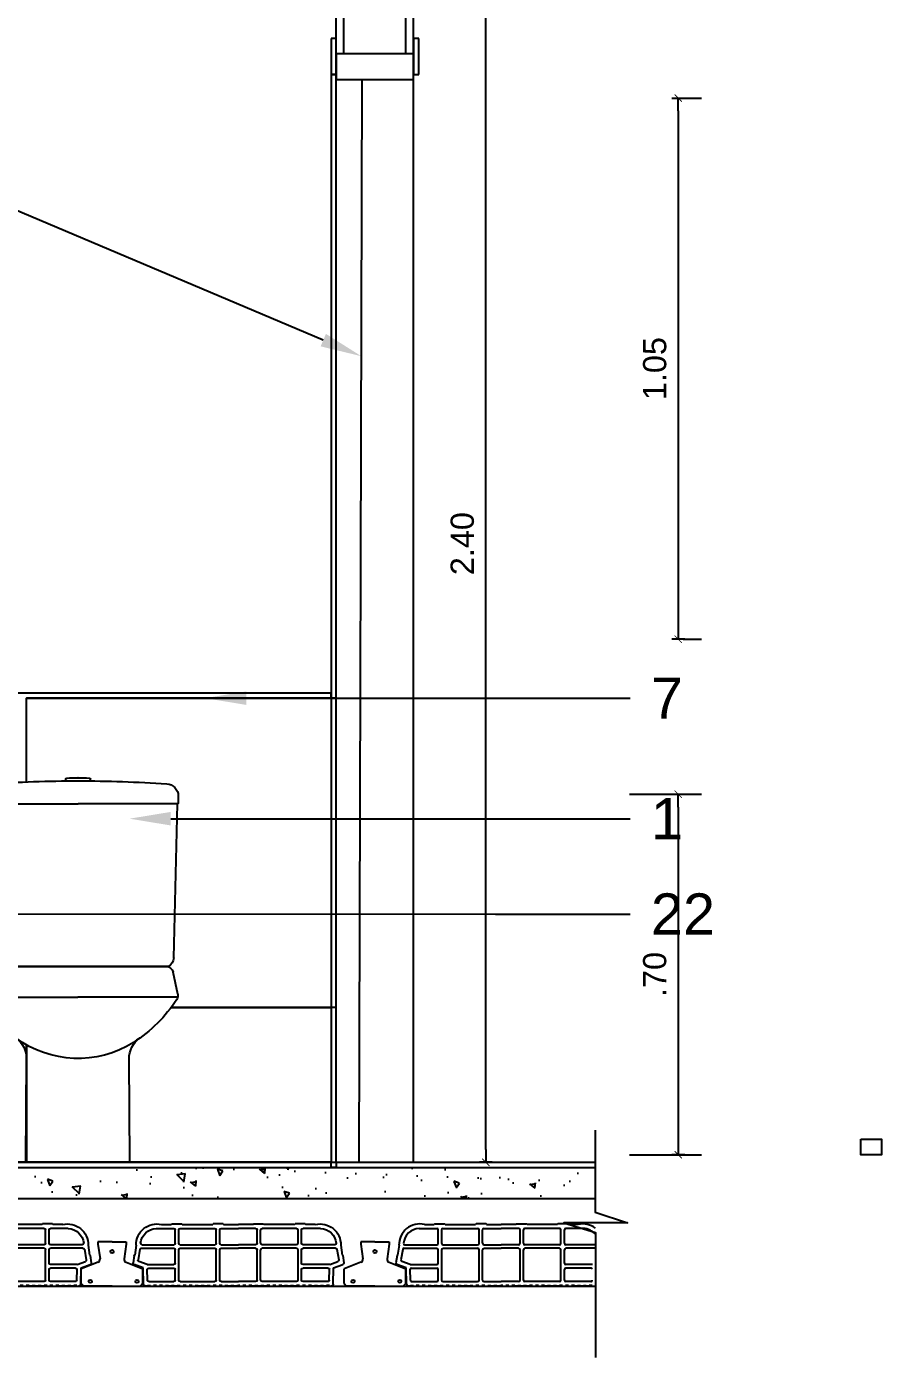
# Model space of a CAD drawing. Header units: metres. Extents: x 198 to 412, y -54 to 17.
# Drawn here: x 278.086 to 279.742, y -26.581 to -23.999 of the extents above; entities that cross this region are included whole.
import ezdxf
from ezdxf import colors
from ezdxf.entities.mleader import LeaderData, LeaderLine
from ezdxf.math import Vec2, Vec3

# ---------------------------------------------------------------- set-up
doc = ezdxf.new("R2010")
doc.units = ezdxf.units.M
doc.header["$LTSCALE"] = 10
for name, color, linetype in [('01', 1, 'Continuous'), ('02', 2, 'Continuous'), ('1_MUROS', 6, 'Continuous'), ('25-TXT', 2, 'Continuous'), ('A-ABERTURAS', 2, 'Continuous'), ('A-MUROS', 6, 'Continuous'), ('A-PISOS', 1, 'Continuous'), ('A-TEXTOS', 2, 'Continuous'), ('Corte t', 2, 'Continuous'), ('HT-253', 253, 'Continuous'), ('Losa rap sapito', 251, 'Continuous'), ('piso', 1, 'Continuous'), ('Sanitarios', 2, 'Continuous'), ('TCOTA', 1, 'Continuous'), ('TM-REVEST', 252, 'Continuous'), ('TM-REVOQUE', 2, 'Continuous')]:
    doc.layers.add(name, color=color, linetype=linetype)
doc.styles.add('ARIAL', font='arial.ttf')
doc.dimstyles.new('ST-COTA-25', dxfattribs={"dimscale": 0.25, "dimtxt": 0.18, "dimasz": 0.1, "dimexe": 0.18, "dimexo": 0.0625, "dimgap": 0.09, "dimtad": 1, "dimzin": 4, "dimdsep": 46, "dimtxsty": 'ARIAL', "dimblk1": 'COTA_N', "dimblk2": 'COTA_N', "dimsah": 1, "dimcen": 0.09, "dimclrd": 8, "dimclre": 8, "dimclrt": 1, "dimadec": 0, "dimazin": 0, "dimtfac": 1, "dimtix": 1, "dimtmove": 0, "dimatfit": 3, "dimldrblk": 'COTA_N', "dimfxl": 0.18, "dimtolj": 1, "dimtzin": 0, "dimarcsym": 0})

# ---------------------------------------------------------------- blocks, each defined once
blk = doc.blocks.new('COTA_N')
for p, q in [((-1, 0), (0, 0)), ((0, 0.5), (0, -0.5))]:
    blk.add_line(p, q)
at = {"color": 3, "const_width": 0.065}
blk.add_lwpolyline([(0.14, 0.14), (0.28, 0.28), (0, 0), (-0.14, -0.14), (-0.28, -0.28)], dxfattribs=at)
blk = doc.blocks.new('*D236')
at = {"layer": 'Defpoints', "color": 0, "transparency": 16777216}
for p in [(279.2383, -25.4884), (279.2383, -26.1877), (279.3486, -26.1877)]:
    blk.add_point(p, dxfattribs=at)
at = {"layer": 'TCOTA', "color": 8, "lineweight": -2, "transparency": 16777216}
for p, q in [((279.2539, -25.4884), (279.3936, -25.4884)), ((279.3486, -25.5134), (279.3486, -26.1627)), ((279.2539, -26.1877), (279.3936, -26.1877))]:
    blk.add_line(p, q, dxfattribs=at)
at = {"layer": 'TCOTA', "color": 8, "lineweight": -2, "transparency": 16777216, "xscale": 0.025, "yscale": 0.025, "zscale": 0.025}
for p, rotation in [((279.3486, -25.4884), 90), ((279.3486, -26.1877), 270)]:
    blk.add_blockref('COTA_N', p, dxfattribs=dict(at, rotation=rotation))
at = {"layer": 'TCOTA', "color": 2, "transparency": 16777216, "insert": (279.3031, -25.838), "char_height": 0.045, "attachment_point": 5, "rotation": 90, "style": 'ARIAL'}
blk.add_mtext('\\A1;.70', dxfattribs=at)
blk = doc.blocks.new('*D237')
at = {"layer": 'Defpoints', "color": 0, "transparency": 16777216}
for p in [(279.3426, -24.138), (279.3426, -25.1877), (279.3486, -25.1877)]:
    blk.add_point(p, dxfattribs=at)
at = {"layer": 'TCOTA', "color": 8, "lineweight": -2, "transparency": 16777216}
for p, q in [((279.3582, -24.138), (279.3936, -24.138)), ((279.3486, -24.163), (279.3486, -25.1627)), ((279.3582, -25.1877), (279.3936, -25.1877))]:
    blk.add_line(p, q, dxfattribs=at)
at = {"layer": 'TCOTA', "color": 8, "lineweight": -2, "transparency": 16777216, "xscale": 0.025, "yscale": 0.025, "zscale": 0.025}
for p, rotation in [((279.3486, -24.138), 90), ((279.3486, -25.1877), 270)]:
    blk.add_blockref('COTA_N', p, dxfattribs=dict(at, rotation=rotation))
at = {"layer": 'TCOTA', "color": 1, "transparency": 16777216, "insert": (279.3031, -24.6628), "char_height": 0.045, "attachment_point": 5, "rotation": 90, "style": 'ARIAL'}
blk.add_mtext('\\A1;1.05', dxfattribs=at)
blk = doc.blocks.new('VIGUETA NUEVA')
at = {"layer": '02'}
for p, q in [((852.3054, 1549.6661), (852.2767, 1549.6661)), ((852.2767, 1549.6661), (852.2767, 1549.6611)), ((852.2767, 1549.6611), (852.2809, 1549.6312)), ((852.3054, 1549.6661), (852.3342, 1549.6661)), ((852.3342, 1549.6611), (852.3299, 1549.6312)), ((852.3342, 1549.6661), (852.3342, 1549.6611)), ((852.2769, 1549.6243), (852.2429, 1549.6111)), ((852.3339, 1549.6243), (852.3679, 1549.6111)), ((852.2429, 1549.5811), (852.2429, 1549.6111)), ((852.3679, 1549.5811), (852.3679, 1549.6111)), ((852.2429, 1549.5811), (852.2479, 1549.5761)), ((852.3054, 1549.5761), (852.2479, 1549.5761)), ((852.3054, 1549.5761), (852.3629, 1549.5761)), ((852.3679, 1549.5811), (852.3629, 1549.5761))]:
    blk.add_line(p, q, dxfattribs=at)
for centre, start, end in [((852.2739, 1549.6307), 294.8533, 4.4381), ((852.3369, 1549.6307), 175.5619, 245.1467)]:
    blk.add_arc(centre, 0.00704, start, end, dxfattribs=at)
blk = doc.blocks.new('VIGUETA NUEVA1')
at = {"layer": 'piso'}
for centre in [(0, -0.02), (-0.0444, -0.0805), (0.0504, -0.0805)]:
    blk.add_circle(centre, 0.00324, dxfattribs=at)
at = {"layer": '1_MUROS'}
blk.add_blockref('VIGUETA NUEVA', (-852.3054, -1549.6661), dxfattribs=at)
blk = doc.blocks.new('Losa rap zapito')
at = {"layer": 'Losa rap sapito'}
for p, q in [((283.7711, -291.7719), (283.8051, -291.7719)), ((283.7813, -291.7641), (283.8003, -291.7641)), ((283.8012, -291.7632), (283.8205, -291.7632)), ((283.808, -291.8006), (283.808, -291.7747)), ((283.8147, -291.8006), (283.8147, -291.7747)), ((283.8176, -291.7719), (283.8844, -291.7719)), ((283.8215, -291.7641), (283.8806, -291.7641)), ((283.9008, -291.7632), (283.8815, -291.7632)), ((283.8873, -291.8006), (283.8873, -291.7747)), ((283.8941, -291.8006), (283.8941, -291.7747)), ((283.897, -291.7719), (283.9304, -291.7719)), ((283.9018, -291.7641), (283.9304, -291.7641)), ((283.959, -291.7641), (283.9304, -291.7641)), ((283.9638, -291.7719), (283.9304, -291.7719)), ((283.9599, -291.7632), (283.9792, -291.7632)), ((283.9667, -291.8006), (283.9667, -291.7747)), ((283.9734, -291.8006), (283.9734, -291.7747)), ((284.0431, -291.7719), (283.9763, -291.7719)), ((284.0393, -291.7641), (283.9802, -291.7641)), ((284.0595, -291.7632), (284.0402, -291.7632)), ((284.046, -291.8006), (284.046, -291.7747)), ((284.0527, -291.8006), (284.0527, -291.7747)), ((284.0896, -291.7719), (284.0556, -291.7719)), ((284.0795, -291.7641), (284.0605, -291.7641)), ((283.732, -291.8042), (283.7293, -291.8235)), ((283.7437, -291.8035), (283.8051, -291.8035)), ((283.8176, -291.8035), (283.8844, -291.8035)), ((283.897, -291.8035), (283.9304, -291.8035)), ((283.9638, -291.8035), (283.9304, -291.8035)), ((284.0431, -291.8035), (283.9763, -291.8035)), ((284.117, -291.8035), (284.0556, -291.8035)), ((284.1287, -291.8042), (284.1314, -291.8235)), ((283.7282, -291.8243), (283.7262, -291.8386)), ((283.7394, -291.8124), (283.7357, -291.8329)), ((283.7422, -291.8103), (283.8051, -291.8103)), ((283.7534, -291.8103), (283.8051, -291.8103)), ((283.808, -291.8391), (283.808, -291.8132)), ((283.8147, -291.8721), (283.8147, -291.8132)), ((283.8176, -291.8103), (283.8844, -291.8103)), ((283.8873, -291.8721), (283.8873, -291.8132)), ((283.8941, -291.8721), (283.8941, -291.8132)), ((283.897, -291.8103), (283.9304, -291.8103)), ((283.9638, -291.8103), (283.9304, -291.8103)), ((283.9667, -291.8721), (283.9667, -291.8132)), ((283.9734, -291.8721), (283.9734, -291.8132)), ((284.0431, -291.8103), (283.9763, -291.8103)), ((284.046, -291.8721), (284.046, -291.8132)), ((284.0527, -291.8391), (284.0527, -291.8132)), ((284.1186, -291.8103), (284.0556, -291.8103)), ((284.1073, -291.8103), (284.0556, -291.8103)), ((284.1214, -291.8124), (284.125, -291.8329)), ((284.1325, -291.8243), (284.1346, -291.8386)), ((283.7459, -291.8484), (283.728, -291.8417)), ((283.7534, -291.842), (283.7376, -291.836)), ((283.7466, -291.8799), (283.7459, -291.8484)), ((283.7534, -291.842), (283.8051, -291.842)), ((283.7542, -291.8721), (283.7536, -291.851)), ((283.7565, -291.8487), (283.8051, -291.8487)), ((283.808, -291.8721), (283.808, -291.8516)), ((284.0527, -291.8721), (284.0527, -291.8516)), ((284.1073, -291.842), (284.0556, -291.842)), ((284.1043, -291.8487), (284.0556, -291.8487)), ((284.1066, -291.8721), (284.1071, -291.851)), ((284.1073, -291.842), (284.1232, -291.836)), ((284.1141, -291.8799), (284.1149, -291.8484)), ((284.1149, -291.8484), (284.1327, -291.8417)), ((283.7541, -291.8836), (283.7504, -291.8836)), ((283.7541, -291.8836), (283.7516, -291.8836)), ((283.7541, -291.8836), (283.7516, -291.8836)), ((283.7541, -291.8836), (283.7541, -291.8827)), ((283.7541, -291.8827), (283.7598, -291.8827)), ((283.7571, -291.8749), (283.8051, -291.8749)), ((283.7598, -291.8836), (283.7598, -291.8827)), ((283.7598, -291.8836), (283.7656, -291.8836)), ((283.7714, -291.8827), (283.7656, -291.8827)), ((283.7656, -291.8836), (283.7656, -291.8827)), ((283.7714, -291.8836), (283.7714, -291.8827)), ((283.7714, -291.8836), (283.7772, -291.8836)), ((283.7772, -291.8836), (283.7772, -291.8827)), ((283.783, -291.8827), (283.7772, -291.8827)), ((283.783, -291.8836), (283.783, -291.8827)), ((283.783, -291.8836), (283.7887, -291.8836)), ((283.7887, -291.8836), (283.7887, -291.8827)), ((283.7887, -291.8827), (283.7945, -291.8827)), ((283.7945, -291.8836), (283.7945, -291.8827)), ((283.8003, -291.8836), (283.7945, -291.8836)), ((283.8003, -291.8827), (283.8061, -291.8827)), ((283.8003, -291.8836), (283.8003, -291.8827)), ((283.8061, -291.8836), (283.8061, -291.8827)), ((283.8119, -291.8836), (283.8061, -291.8836)), ((283.8119, -291.8827), (283.8176, -291.8827)), ((283.8119, -291.8836), (283.8119, -291.8827)), ((283.8119, -291.8827), (283.8176, -291.8827)), ((283.8176, -291.8749), (283.8844, -291.8749)), ((283.8176, -291.8836), (283.8176, -291.8827)), ((283.8176, -291.8836), (283.8234, -291.8836)), ((283.8292, -291.8827), (283.8234, -291.8827)), ((283.8234, -291.8836), (283.8234, -291.8827)), ((283.8292, -291.8836), (283.8292, -291.8827)), ((283.8292, -291.8836), (283.835, -291.8836)), ((283.835, -291.8836), (283.835, -291.8827)), ((283.8408, -291.8827), (283.835, -291.8827)), ((283.8408, -291.8836), (283.8408, -291.8827)), ((283.8408, -291.8836), (283.8465, -291.8836)), ((283.8465, -291.8836), (283.8465, -291.8827)), ((283.8465, -291.8827), (283.8523, -291.8827)), ((283.8523, -291.8836), (283.8523, -291.8827)), ((283.8581, -291.8836), (283.8523, -291.8836)), ((283.8581, -291.8827), (283.8639, -291.8827)), ((283.8581, -291.8836), (283.8581, -291.8827)), ((283.8639, -291.8836), (283.8639, -291.8827)), ((283.8697, -291.8836), (283.8639, -291.8836)), ((283.8697, -291.8827), (283.8755, -291.8827)), ((283.8697, -291.8836), (283.8697, -291.8827)), ((283.8697, -291.8827), (283.8755, -291.8827)), ((283.8755, -291.8836), (283.8755, -291.8827)), ((283.8755, -291.8836), (283.8812, -291.8836)), ((283.887, -291.8827), (283.8812, -291.8827)), ((283.8812, -291.8836), (283.8812, -291.8827)), ((283.887, -291.8836), (283.887, -291.8827)), ((283.887, -291.8836), (283.8928, -291.8836)), ((283.8928, -291.8836), (283.8928, -291.8827)), ((283.8986, -291.8827), (283.8928, -291.8827)), ((283.897, -291.8749), (283.9304, -291.8749)), ((283.8986, -291.8836), (283.8986, -291.8827)), ((283.8986, -291.8836), (283.9044, -291.8836)), ((283.9044, -291.8836), (283.9044, -291.8827)), ((283.9044, -291.8827), (283.9101, -291.8827)), ((283.9101, -291.8836), (283.9101, -291.8827)), ((283.9159, -291.8836), (283.9101, -291.8836)), ((283.9159, -291.8827), (283.9217, -291.8827)), ((283.9159, -291.8836), (283.9159, -291.8827)), ((283.9217, -291.8836), (283.9217, -291.8827)), ((283.9275, -291.8836), (283.9217, -291.8836)), ((283.9275, -291.8836), (283.9275, -291.8827)), ((283.9275, -291.8827), (283.9304, -291.8827)), ((283.9638, -291.8749), (283.9304, -291.8749)), ((283.9333, -291.8827), (283.9304, -291.8827)), ((283.9333, -291.8836), (283.9333, -291.8827)), ((283.9333, -291.8836), (283.939, -291.8836)), ((283.9448, -291.8827), (283.939, -291.8827)), ((283.939, -291.8836), (283.939, -291.8827)), ((283.9448, -291.8836), (283.9448, -291.8827)), ((283.9448, -291.8836), (283.9506, -291.8836)), ((283.9506, -291.8836), (283.9506, -291.8827)), ((283.9564, -291.8827), (283.9506, -291.8827)), ((283.9564, -291.8836), (283.9564, -291.8827)), ((283.9622, -291.8836), (283.9564, -291.8836)), ((283.9622, -291.8836), (283.9622, -291.8827)), ((283.9622, -291.8827), (283.9679, -291.8827)), ((283.9679, -291.8836), (283.9679, -291.8827)), ((283.9737, -291.8836), (283.9679, -291.8836)), ((283.9737, -291.8827), (283.9795, -291.8827)), ((283.9737, -291.8836), (283.9737, -291.8827)), ((284.0431, -291.8749), (283.9763, -291.8749)), ((283.9795, -291.8836), (283.9795, -291.8827)), ((283.9853, -291.8836), (283.9795, -291.8836)), ((283.9911, -291.8827), (283.9853, -291.8827)), ((283.9853, -291.8836), (283.9853, -291.8827)), ((283.9911, -291.8827), (283.9853, -291.8827)), ((283.9911, -291.8836), (283.9911, -291.8827)), ((283.9911, -291.8836), (283.9968, -291.8836)), ((284.0026, -291.8827), (283.9968, -291.8827)), ((283.9968, -291.8836), (283.9968, -291.8827)), ((284.0026, -291.8836), (284.0026, -291.8827)), ((284.0026, -291.8836), (284.0084, -291.8836)), ((284.0084, -291.8836), (284.0084, -291.8827)), ((284.0142, -291.8827), (284.0084, -291.8827)), ((284.0142, -291.8836), (284.0142, -291.8827)), ((284.02, -291.8836), (284.0142, -291.8836)), ((284.02, -291.8836), (284.02, -291.8827)), ((284.02, -291.8827), (284.0258, -291.8827)), ((284.0258, -291.8836), (284.0258, -291.8827)), ((284.0315, -291.8836), (284.0258, -291.8836)), ((284.0315, -291.8827), (284.0373, -291.8827)), ((284.0315, -291.8836), (284.0315, -291.8827)), ((284.0373, -291.8836), (284.0373, -291.8827)), ((284.0431, -291.8836), (284.0373, -291.8836)), ((284.0489, -291.8827), (284.0431, -291.8827)), ((284.0431, -291.8836), (284.0431, -291.8827)), ((284.0489, -291.8827), (284.0431, -291.8827)), ((284.0489, -291.8836), (284.0489, -291.8827)), ((284.0489, -291.8836), (284.0547, -291.8836)), ((284.0604, -291.8827), (284.0547, -291.8827)), ((284.0547, -291.8836), (284.0547, -291.8827)), ((284.1037, -291.8749), (284.0556, -291.8749)), ((284.0604, -291.8836), (284.0604, -291.8827)), ((284.0604, -291.8836), (284.0662, -291.8836)), ((284.0662, -291.8836), (284.0662, -291.8827)), ((284.072, -291.8827), (284.0662, -291.8827)), ((284.072, -291.8836), (284.072, -291.8827)), ((284.0778, -291.8836), (284.072, -291.8836)), ((284.0778, -291.8836), (284.0778, -291.8827)), ((284.0778, -291.8827), (284.0836, -291.8827)), ((284.0836, -291.8836), (284.0836, -291.8827)), ((284.0893, -291.8836), (284.0836, -291.8836)), ((284.0893, -291.8827), (284.0951, -291.8827)), ((284.0893, -291.8836), (284.0893, -291.8827)), ((284.0951, -291.8836), (284.0951, -291.8827)), ((284.1009, -291.8836), (284.0951, -291.8836)), ((284.1009, -291.8836), (284.1009, -291.8827)), ((284.1067, -291.8827), (284.1009, -291.8827)), ((284.1067, -291.8836), (284.1067, -291.8827)), ((284.1067, -291.8836), (284.1092, -291.8836)), ((284.1067, -291.8836), (284.1092, -291.8836)), ((284.1067, -291.8836), (284.1103, -291.8836))]:
    blk.add_line(p, q, dxfattribs=at)
for centre, radius, start, end in [((283.7724, -291.8035), 0.0404, 77.2971, 181.0135), ((283.7724, -291.8035), 0.0317, 92.259, 174.7894), ((283.8012, -291.7641), 0.000963, 90, 180), ((283.8051, -291.7747), 0.00289, 0, 90), ((283.8176, -291.7747), 0.00289, 90, 180), ((283.8205, -291.7641), 0.000963, 0, 90), ((283.8815, -291.7641), 0.000963, 90, 180), ((283.8844, -291.7747), 0.00289, 0, 90), ((283.897, -291.7747), 0.00289, 90, 180), ((283.9008, -291.7641), 0.000963, 0, 90), ((283.9599, -291.7641), 0.000963, 90, 180), ((283.9638, -291.7747), 0.00289, 0, 90), ((283.9763, -291.7747), 0.00289, 90, 180), ((283.9792, -291.7641), 0.000963, 0, 90), ((284.0402, -291.7641), 0.000963, 90, 180), ((284.0431, -291.7747), 0.00289, 0, 90), ((284.0556, -291.7747), 0.00289, 90, 180), ((284.0595, -291.7641), 0.000963, 0, 90), ((284.0883, -291.8035), 0.0404, 358.9865, 102.7029), ((284.0883, -291.8035), 0.0317, 5.2106, 87.741), ((283.7437, -291.8006), 0.00289, 180.2316, 270), ((283.8051, -291.8006), 0.00289, 270, 0), ((283.8176, -291.8006), 0.00289, 180, 270), ((283.8844, -291.8006), 0.00289, 270, 0), ((283.897, -291.8006), 0.00289, 180, 270), ((283.9638, -291.8006), 0.00289, 270, 0), ((283.9763, -291.8006), 0.00289, 180, 270), ((284.0431, -291.8006), 0.00289, 270, 0), ((284.0556, -291.8006), 0.00289, 180, 270), ((284.117, -291.8006), 0.00289, 270, 359.7684), ((283.7292, -291.8244), 0.000963, 81.8699, 171.8699), ((283.7422, -291.8132), 0.00289, 90, 165.2593), ((283.8051, -291.8132), 0.00289, 0, 90), ((283.8176, -291.8132), 0.00289, 90, 180), ((283.8844, -291.8132), 0.00289, 0, 90), ((283.897, -291.8132), 0.00289, 90, 180), ((283.9638, -291.8132), 0.00289, 0, 90), ((283.9763, -291.8132), 0.00289, 90, 180), ((284.0431, -291.8132), 0.00289, 0, 90), ((284.0556, -291.8132), 0.00289, 90, 180), ((284.1186, -291.8132), 0.00289, 14.7407, 90), ((284.1316, -291.8244), 0.000963, 8.1301, 98.1301), ((283.729, -291.839), 0.00289, 171.8699, 249.444), ((283.7386, -291.8333), 0.00289, 171.8699, 249.444), ((283.7565, -291.8516), 0.00289, 90, 168.5947), ((283.8051, -291.8391), 0.00289, 270, 0), ((283.8051, -291.8516), 0.00289, 0, 90), ((284.0556, -291.8391), 0.00289, 180, 270), ((284.0556, -291.8516), 0.00289, 90, 180), ((284.1043, -291.8516), 0.00289, 11.4053, 90), ((284.1222, -291.8333), 0.00289, 290.556, 8.1301), ((284.1317, -291.839), 0.00289, 290.556, 8.1301), ((283.7505, -291.8797), 0.0039, 182.4799, 268.1248), ((283.7571, -291.8721), 0.00289, 180, 271.41), ((283.8051, -291.8721), 0.00289, 270, 0), ((283.8176, -291.8721), 0.00289, 180, 270), ((283.8844, -291.8721), 0.00289, 270, 0), ((283.897, -291.8721), 0.00289, 180, 270), ((283.9638, -291.8721), 0.00289, 270, 0), ((283.9763, -291.8721), 0.00289, 180, 270), ((284.0431, -291.8721), 0.00289, 270, 0), ((284.0556, -291.8721), 0.00289, 180, 270), ((284.1037, -291.8721), 0.00289, 268.59, 0), ((284.1102, -291.8797), 0.0039, 271.8752, 357.5201)]:
    blk.add_arc(centre, radius, start, end, dxfattribs=at)
blk = doc.blocks.new('A$C5A1D3FF0')
at = {"ltscale": 0.01671}
blk.add_line((-24.2, 739.9), (-24.2, 743.3), dxfattribs=at)
at = {"ltscale": 0.00085}
blk.add_line((-0.2, 745.5), (0, 745.5), dxfattribs=at)
at = {"ltscale": 0.017205}
blk.add_line((23.8, 739.8), (23.8, 743.3), dxfattribs=at)
at = {"ltscale": 0.069122}
blk.add_line((-194.4, 710.7), (-194.5, 696.9), dxfattribs=at)
at = {"ltscale": 0.069103}
blk.add_line((194.1, 710.7), (194.2, 696.9), dxfattribs=at)
for p, q in [((-192.7, 695.1), (-0.2, 695.1)), ((-185.6, 396.8), (-192.7, 695.1)), ((192.4, 695.1), (-0.2, 695.1)), ((185.2, 396.8), (192.4, 695.1)), ((-175.2, 380), (0, 380)), ((-171.5, 380), (172.7, 380)), ((-170.6, 380), (0, 380)), ((0.6, 380), (-170.5, 380)), ((0.9, 380), (-170.2, 380)), ((170.6, 380), (0, 380)), ((174.9, 380), (0, 380)), ((0, 380), (143.6, 380)), ((0.3, 380), (173.3, 380)), ((0.6, 380), (170.5, 380)), ((-193.2, 320), (0, 320)), ((193.2, 320), (0, 320)), ((-100.4, 2.5), (-99.1, 200.3)), ((100.9, 2.5), (99.6, 200.3))]:
    blk.add_line(p, q)
at = {"ltscale": 0.217544}
for p, q in [((-193.3, 326.3), (-184.3, 368.9)), ((193.3, 326.3), (184.3, 368.9))]:
    blk.add_line(p, q, dxfattribs=at)
at = {"ltscale": 0.489641}
blk.add_line((-97.9, 0), (0, 0), dxfattribs=at)
at = {"ltscale": 0.413757}
blk.add_line((-82.5, 0), (0.3, 0), dxfattribs=at)
at = {"ltscale": 0.492131}
blk.add_line((98.4, 0), (0, 0), dxfattribs=at)
at = {"ltscale": 0.413755}
blk.add_line((83, 0), (0.3, 0), dxfattribs=at)
for centre, radius, start, end in [((-170.7, 710.5), 23.7, 93.7557, 179.6251), ((-2, -1859.9), 2599.7, 89.9609, 93.7557), ((-22.2, 743.3), 2, 91.3801, 180), ((-0.2, -169.9), 915.5, 90, 91.3801), ((-0.2, -169.9), 915.5, 88.6199, 90), ((1.6, -1859.9), 2599.7, 86.2429, 90.0391), ((21.8, 743.3), 2, 0, 88.6199), ((170.4, 710.5), 23.7, 0.3749, 86.2429), ((-192.7, 696.9), 1.76, 180.2855, 270.6496), ((192.4, 696.9), 1.76, 269.3504, 359.7145), ((-166.1, 397.2), 19.5, 181.3139, 242.1559), ((165.7, 397.2), 19.5, 297.8441, 358.6861), ((-170.6, 366), 14, 90, 168.1113), ((170.6, 366), 14, 11.8887, 90), ((-179.6, 323.4), 14, 168.1113, 212.7999), ((39.8, 464.8), 275, 212.7999, 237.6232), ((-39.8, 464.8), 275, 305.6405, 327.2001), ((179.6, 323.4), 14, 327.2001, 11.8887), ((-149.1, 200.7), 50, 359.6141, 54.3595), ((0, 402.1), 200.7, 237.6232, 306.8471), ((149.6, 200.7), 50, 125.6405, 180.3859), ((-97.9, 2.5), 2.5, 179.6141, 270), ((98.4, 2.5), 2.5, 270, 0.3859)]:
    blk.add_arc(centre, radius, start, end)
blk = doc.blocks.new('*D443')
at = {"layer": '25-TXT', "color": 8, "lineweight": -2, "transparency": 16777216}
for p, q in [((278.7011, -23.8023), (279.0206, -23.8023)), ((278.9756, -26.1773), (278.9756, -23.8273)), ((278.6911, -26.2023), (279.0206, -26.2023))]:
    blk.add_line(p, q, dxfattribs=at)
at = {"layer": 'Defpoints', "color": 0, "transparency": 16777216}
for p in [(278.6855, -23.8023, 0), (278.9756, -23.8023), (278.6755, -26.2023, 0)]:
    blk.add_point(p, dxfattribs=at)
at = {"layer": '25-TXT', "color": 8, "lineweight": -2, "transparency": 16777216, "xscale": 0.025, "yscale": 0.025, "zscale": 0.025}
for p, rotation in [((278.9756, -23.8023), 90), ((278.9756, -26.2023), 270)]:
    blk.add_blockref('COTA_N', p, dxfattribs=dict(at, rotation=rotation))
at = {"layer": '25-TXT', "color": 1, "transparency": 16777216, "insert": (278.9302, -25.0023), "char_height": 0.045, "attachment_point": 5, "rotation": 90, "style": 'ARIAL'}
blk.add_mtext('\\A1;2.40', dxfattribs=at)

msp = doc.modelspace()

# ---------------------------------------------------------------- hatches: boundary and pattern name
at = {"layer": 'HT-253'}
h = msp.add_hatch(dxfattribs=at)
h.set_pattern_fill('AR-CONC', color=256, scale=0.0007, angle=90)
h.set_pattern_definition([(140, (-1018.44538, 349.83596), (0.01115736, 0.127529268), [0.013335, -0.146685]), (85, (-1018.44538, 349.83596), (-0.133739792, -0.024670395), [0.010668, -0.117348409]), (190.451445, (-1018.44445, 349.84658), (-0.122582426, 0.102858873), [0.011333006, -0.124663171]), (136.1842, (-1018.48094, 349.83596), (0.02942963, 0.189755329), [0.0200025, -0.2200275]), (186.635558, (-1018.47849, 349.85177), (-0.173198287, 0.166182894), [0.016999516, -0.186994926]), (81.184151, (-1018.48094, 349.83596), (-0.173198287, 0.166182894), [0.016001977, -0.176021812]), (111, (-1018.47205, 349.85374), (0.071585639, 0.106130074), [0.013335, -0.146685]), (56, (-1018.47205, 349.85374), (-0.128931576, 0.04326142), [0.010668, -0.117348]), (161.451445, (-1018.46608, 349.86258), (-0.057345938, 0.149391493), [0.011333006, -0.124662956]), (127.5, (-1018.44538, 349.835957), (-0.0591885272, 0.0021620223), [0, -0.1159256, 0, -0.119126, 0, -0.1177925]), (97.5, (-1018.44538, 349.835957), (-0.0701264024, 0.0467737638), [0, -0.0679196, 0, -0.1132586, 0, -0.0448945]), (57.5, (-1018.44538, 349.796307), (0.0040101208, 0.0949134166), [0, -0.04445, 0, -0.138684, 0, -0.184023]), (47.5, (-1018.44538, 349.77853), (-0.0177985437, 0.103690427), [0, -0.057785, 0, -0.0921004, 0, -0.130683])])
h.paths.add_polyline_path([(279.1876, -26.2123), (276.9609, -26.2123), (276.9609, -26.2723), (279.1876, -26.2723)])

# ---------------------------------------------------------------- linework, layer by layer
at = {"color": 5}
for p, q in [((276.2909, -26.2723), (279.1882, -26.2723, 0)), ((276.2914, -26.4423), (279.1882, -26.4423, 0))]:
    msp.add_line(p, q, dxfattribs=at)
at = {"layer": '01'}
for p, q in [((278.6755, -24.0923, 0), (278.6755, -26.2023, 0)), ((278.6855, -26.2023, 0), (278.6855, -26.2123, 0))]:
    msp.add_line(p, q, dxfattribs=at)
at = {"layer": '01', "elevation": 0}
msp.add_lwpolyline([(278.6855, -26.2123), (278.6755, -26.2123), (278.6755, -26.2023), (278.6855, -26.2023)], close=True, dxfattribs=at)
at = {"layer": '02', "color": 3, "elevation": 0}
msp.add_lwpolyline([(279.1876, -26.1397), (279.1876, -26.299), (279.2501, -26.3198), (279.1269, -26.3198), (279.1882, -26.3384), (279.1882, -26.5807)], dxfattribs=at)
at = {"layer": '25-TXT'}
msp.add_line((278.6755, -25.3023, 0), (278.6755, -25.2923, 0), dxfattribs=at)
at = {"layer": 'A-ABERTURAS'}
for p, q in [((278.6855, -24.0223, 0), (278.6755, -24.0223, 0)), ((278.6755, -24.0223, 0), (278.6755, -24.0923, 0)), ((278.6855, -24.0923, 0), (278.6855, -24.0223, 0)), ((278.8455, -24.0223, 0), (278.8355, -24.0223, 0)), ((278.8355, -24.0223, 0), (278.8355, -24.0923, 0)), ((278.8455, -24.0923, 0), (278.8455, -24.0223, 0)), ((278.8355, -24.0523, 0), (278.6855, -24.0523, 0)), ((278.6855, -24.0523, 0), (278.6855, -24.1023, 0)), ((278.8355, -24.1023, 0), (278.8355, -24.0523, 0)), ((278.6755, -24.0923, 0), (278.6855, -24.0923, 0)), ((278.6855, -24.0923, 0), (278.6755, -24.0923, 0)), ((278.6755, -24.0923, 0), (278.6855, -24.0923, 0)), ((278.6855, -26.2023, 0), (278.6855, -24.1023, 0)), ((278.6855, -24.1023, 0), (278.8355, -24.1023, 0)), ((278.6855, -24.1023, 0), (278.7355, -24.1023, 0)), ((278.7355, -24.1023, 0), (278.7292, -26.2023, 0)), ((278.8355, -24.1023, 0), (278.8355, -24.0923, 0)), ((278.8355, -24.0923, 0), (278.8455, -24.0923, 0))]:
    msp.add_line(p, q, dxfattribs=at)
at = {"layer": 'A-MUROS'}
for p, q in [((278.7005, -24.0523, 0), (278.7005, -22.8723, 0)), ((278.8205, -24.0523, 0), (278.8205, -22.8723, 0))]:
    msp.add_line(p, q, dxfattribs=at)
at = {"layer": 'A-PISOS', "elevation": 0}
for points in [[(276.9609, -26.2023), (277.4842, -26.2023), (277.4842, -26.2023), (279.1876, -26.2023)], [(276.9609, -26.2123), (277.4942, -26.2123), (277.4942, -26.2123), (279.1876, -26.2123)]]:
    msp.add_lwpolyline(points, dxfattribs=at)
at = {"layer": 'Losa rap sapito'}
for p, q in [((278.8565, -26.3229, 0), (278.8755, -26.3229, 0)), ((278.8765, -26.3219, 0), (278.8957, -26.3219, 0)), ((278.8967, -26.3229, 0), (278.9558, -26.3229, 0)), ((278.976, -26.3219, 0), (278.9568, -26.3219, 0)), ((278.977, -26.3229, 0), (279.0056, -26.3229, 0)), ((279.0342, -26.3229, 0), (279.0056, -26.3229, 0)), ((279.0351, -26.3219, 0), (279.0544, -26.3219, 0)), ((279.1145, -26.3229, 0), (279.0554, -26.3229, 0)), ((279.1347, -26.3219, 0), (279.1154, -26.3219, 0)), ((279.1547, -26.3229, 0), (279.1357, -26.3229, 0)), ((278.8464, -26.3306, 0), (278.8803, -26.3306, 0)), ((278.8832, -26.3594, 0), (278.8832, -26.3335, 0)), ((278.89, -26.3594, 0), (278.89, -26.3335, 0)), ((278.8928, -26.3306, 0), (278.9597, -26.3306, 0)), ((278.9626, -26.3594, 0), (278.9626, -26.3335, 0)), ((278.9693, -26.3594, 0), (278.9693, -26.3335, 0)), ((278.9722, -26.3306, 0), (279.0056, -26.3306, 0)), ((279.039, -26.3306, 0), (279.0056, -26.3306, 0)), ((279.0419, -26.3594, 0), (279.0419, -26.3335, 0)), ((279.0486, -26.3594, 0), (279.0486, -26.3335, 0)), ((279.1183, -26.3306, 0), (279.0515, -26.3306, 0)), ((279.1212, -26.3594, 0), (279.1212, -26.3335, 0)), ((279.128, -26.3594, 0), (279.128, -26.3335, 0)), ((279.1648, -26.3306, 0), (279.1309, -26.3306, 0)), ((278.8073, -26.363, 0), (278.8045, -26.3822, 0)), ((278.8146, -26.3712, 0), (278.8109, -26.3916, 0)), ((278.8174, -26.369, 0), (278.8803, -26.369, 0)), ((278.8189, -26.3623, 0), (278.8803, -26.3623, 0)), ((278.8286, -26.369, 0), (278.8803, -26.369, 0)), ((278.8832, -26.3978, 0), (278.8832, -26.3719, 0)), ((278.89, -26.4308, 0), (278.89, -26.3719, 0)), ((278.8928, -26.3623, 0), (278.9597, -26.3623, 0)), ((278.8928, -26.369, 0), (278.9597, -26.369, 0)), ((278.9626, -26.4308, 0), (278.9626, -26.3719, 0)), ((278.9693, -26.4308, 0), (278.9693, -26.3719, 0)), ((278.9722, -26.3623, 0), (279.0056, -26.3623, 0)), ((278.9722, -26.369, 0), (279.0056, -26.369, 0)), ((279.039, -26.3623, 0), (279.0056, -26.3623, 0)), ((279.039, -26.369, 0), (279.0056, -26.369, 0)), ((279.0419, -26.4308, 0), (279.0419, -26.3719, 0)), ((279.0486, -26.4308, 0), (279.0486, -26.3719, 0)), ((279.1183, -26.3623, 0), (279.0515, -26.3623, 0)), ((279.1183, -26.369, 0), (279.0515, -26.369, 0)), ((279.1212, -26.4308, 0), (279.1212, -26.3719, 0)), ((279.128, -26.3978, 0), (279.128, -26.3719, 0)), ((279.1882, -26.3623, 0), (279.1309, -26.3623, 0)), ((279.1882, -26.369, 0), (279.1309, -26.369, 0)), ((279.1825, -26.369, 0), (279.1309, -26.369, 0)), ((278.8034, -26.383, 0), (278.8014, -26.3973, 0)), ((278.8211, -26.4071, 0), (278.8032, -26.4004, 0)), ((278.8286, -26.4007, 0), (278.8128, -26.3948, 0)), ((278.8286, -26.4007, 0), (278.8803, -26.4007, 0)), ((279.1825, -26.4007, 0), (279.1309, -26.4007, 0)), ((278.8219, -26.4386, 0), (278.8211, -26.4071, 0)), ((278.8294, -26.4309, 0), (278.8289, -26.4098, 0)), ((278.8317, -26.4074, 0), (278.8803, -26.4074, 0)), ((278.8832, -26.4308, 0), (278.8832, -26.4103, 0)), ((279.128, -26.4308, 0), (279.128, -26.4103, 0)), ((279.1795, -26.4074, 0), (279.1309, -26.4074, 0)), ((278.8293, -26.4423, 0), (278.8256, -26.4423, 0)), ((278.8293, -26.4423, 0), (278.8268, -26.4423, 0)), ((278.8293, -26.4423, 0), (278.8268, -26.4423, 0)), ((278.8293, -26.4423, 0), (278.8293, -26.4414, 0)), ((278.8293, -26.4414, 0), (278.8351, -26.4414, 0)), ((278.8323, -26.4337, 0), (278.8803, -26.4337, 0)), ((278.8351, -26.4423, 0), (278.8351, -26.4414, 0)), ((278.8351, -26.4423, 0), (278.8408, -26.4423, 0)), ((278.8466, -26.4414, 0), (278.8408, -26.4414, 0)), ((278.8408, -26.4423, 0), (278.8408, -26.4414, 0)), ((278.8466, -26.4423, 0), (278.8466, -26.4414, 0)), ((278.8466, -26.4423, 0), (278.8524, -26.4423, 0)), ((278.8524, -26.4423, 0), (278.8524, -26.4414, 0)), ((278.8582, -26.4414, 0), (278.8524, -26.4414, 0)), ((278.8582, -26.4423, 0), (278.8582, -26.4414, 0)), ((278.8582, -26.4423, 0), (278.864, -26.4423, 0)), ((278.864, -26.4423, 0), (278.864, -26.4414, 0)), ((278.864, -26.4414, 0), (278.8697, -26.4414, 0)), ((278.8697, -26.4423, 0), (278.8697, -26.4414, 0)), ((278.8755, -26.4423, 0), (278.8697, -26.4423, 0)), ((278.8755, -26.4414, 0), (278.8813, -26.4414, 0)), ((278.8755, -26.4423, 0), (278.8755, -26.4414, 0)), ((278.8813, -26.4423, 0), (278.8813, -26.4414, 0)), ((278.8871, -26.4423, 0), (278.8813, -26.4423, 0)), ((278.8871, -26.4414, 0), (278.8929, -26.4414, 0)), ((278.8871, -26.4423, 0), (278.8871, -26.4414, 0)), ((278.8871, -26.4414, 0), (278.8929, -26.4414, 0)), ((278.8928, -26.4337, 0), (278.9597, -26.4337, 0)), ((278.8929, -26.4423, 0), (278.8929, -26.4414, 0)), ((278.8929, -26.4423, 0), (278.8986, -26.4423, 0)), ((278.9044, -26.4414, 0), (278.8986, -26.4414, 0)), ((278.8986, -26.4423, 0), (278.8986, -26.4414, 0)), ((278.9044, -26.4423, 0), (278.9044, -26.4414, 0)), ((278.9044, -26.4423, 0), (278.9102, -26.4423, 0)), ((278.9102, -26.4423, 0), (278.9102, -26.4414, 0)), ((278.916, -26.4414, 0), (278.9102, -26.4414, 0)), ((278.916, -26.4423, 0), (278.916, -26.4414, 0)), ((278.916, -26.4423, 0), (278.9218, -26.4423, 0)), ((278.9218, -26.4423, 0), (278.9218, -26.4414, 0)), ((278.9218, -26.4414, 0), (278.9276, -26.4414, 0)), ((278.9276, -26.4423, 0), (278.9276, -26.4414, 0)), ((278.9333, -26.4423, 0), (278.9276, -26.4423, 0)), ((278.9333, -26.4414, 0), (278.9391, -26.4414, 0)), ((278.9333, -26.4423, 0), (278.9333, -26.4414, 0)), ((278.9391, -26.4423, 0), (278.9391, -26.4414, 0)), ((278.9449, -26.4423, 0), (278.9391, -26.4423, 0)), ((278.9449, -26.4414, 0), (278.9507, -26.4414, 0)), ((278.9449, -26.4423, 0), (278.9449, -26.4414, 0)), ((278.9449, -26.4414, 0), (278.9507, -26.4414, 0)), ((278.9507, -26.4423, 0), (278.9507, -26.4414, 0)), ((278.9507, -26.4423, 0), (278.9565, -26.4423, 0)), ((278.9622, -26.4414, 0), (278.9565, -26.4414, 0)), ((278.9565, -26.4423, 0), (278.9565, -26.4414, 0)), ((278.9622, -26.4423, 0), (278.9622, -26.4414, 0)), ((278.9622, -26.4423, 0), (278.968, -26.4423, 0)), ((278.968, -26.4423, 0), (278.968, -26.4414, 0)), ((278.9738, -26.4414, 0), (278.968, -26.4414, 0)), ((278.9722, -26.4337, 0), (279.0056, -26.4337, 0)), ((278.9738, -26.4423, 0), (278.9738, -26.4414, 0)), ((278.9738, -26.4423, 0), (278.9796, -26.4423, 0)), ((278.9796, -26.4423, 0), (278.9796, -26.4414, 0)), ((278.9796, -26.4414, 0), (278.9854, -26.4414, 0)), ((278.9854, -26.4423, 0), (278.9854, -26.4414, 0)), ((278.9911, -26.4423, 0), (278.9854, -26.4423, 0)), ((278.9911, -26.4414, 0), (278.9969, -26.4414, 0)), ((278.9911, -26.4423, 0), (278.9911, -26.4414, 0)), ((278.9969, -26.4423, 0), (278.9969, -26.4414, 0)), ((279.0027, -26.4423, 0), (278.9969, -26.4423, 0)), ((279.0027, -26.4423, 0), (279.0027, -26.4414, 0)), ((279.0027, -26.4414, 0), (279.0056, -26.4414, 0)), ((279.039, -26.4337, 0), (279.0056, -26.4337, 0)), ((279.0085, -26.4414, 0), (279.0056, -26.4414, 0)), ((279.0085, -26.4423, 0), (279.0085, -26.4414, 0)), ((279.0085, -26.4423, 0), (279.0143, -26.4423, 0)), ((279.02, -26.4414, 0), (279.0143, -26.4414, 0)), ((279.0143, -26.4423, 0), (279.0143, -26.4414, 0)), ((279.02, -26.4423, 0), (279.02, -26.4414, 0)), ((279.02, -26.4423, 0), (279.0258, -26.4423, 0)), ((279.0258, -26.4423, 0), (279.0258, -26.4414, 0)), ((279.0316, -26.4414, 0), (279.0258, -26.4414, 0)), ((279.0316, -26.4423, 0), (279.0316, -26.4414, 0)), ((279.0374, -26.4423, 0), (279.0316, -26.4423, 0)), ((279.0374, -26.4423, 0), (279.0374, -26.4414, 0)), ((279.0374, -26.4414, 0), (279.0432, -26.4414, 0)), ((279.0432, -26.4423, 0), (279.0432, -26.4414, 0)), ((279.0489, -26.4423, 0), (279.0432, -26.4423, 0)), ((279.0489, -26.4414, 0), (279.0547, -26.4414, 0)), ((279.0489, -26.4423, 0), (279.0489, -26.4414, 0)), ((279.1183, -26.4337, 0), (279.0515, -26.4337, 0)), ((279.0547, -26.4423, 0), (279.0547, -26.4414, 0)), ((279.0605, -26.4423, 0), (279.0547, -26.4423, 0)), ((279.0663, -26.4414, 0), (279.0605, -26.4414, 0)), ((279.0605, -26.4423, 0), (279.0605, -26.4414, 0)), ((279.0663, -26.4414, 0), (279.0605, -26.4414, 0)), ((279.0663, -26.4423, 0), (279.0663, -26.4414, 0)), ((279.0663, -26.4423, 0), (279.0721, -26.4423, 0)), ((279.0779, -26.4414, 0), (279.0721, -26.4414, 0)), ((279.0721, -26.4423, 0), (279.0721, -26.4414, 0)), ((279.0779, -26.4423, 0), (279.0779, -26.4414, 0)), ((279.0779, -26.4423, 0), (279.0836, -26.4423, 0)), ((279.0836, -26.4423, 0), (279.0836, -26.4414, 0)), ((279.0894, -26.4414, 0), (279.0836, -26.4414, 0)), ((279.0894, -26.4423, 0), (279.0894, -26.4414, 0)), ((279.0952, -26.4423, 0), (279.0894, -26.4423, 0)), ((279.0952, -26.4423, 0), (279.0952, -26.4414, 0)), ((279.0952, -26.4414, 0), (279.101, -26.4414, 0)), ((279.101, -26.4423, 0), (279.101, -26.4414, 0)), ((279.1068, -26.4423, 0), (279.101, -26.4423, 0)), ((279.1068, -26.4414, 0), (279.1125, -26.4414, 0)), ((279.1068, -26.4423, 0), (279.1068, -26.4414, 0)), ((279.1125, -26.4423, 0), (279.1125, -26.4414, 0)), ((279.1183, -26.4423, 0), (279.1125, -26.4423, 0)), ((279.1241, -26.4414, 0), (279.1183, -26.4414, 0)), ((279.1183, -26.4423, 0), (279.1183, -26.4414, 0)), ((279.1241, -26.4414, 0), (279.1183, -26.4414, 0)), ((279.1241, -26.4423, 0), (279.1241, -26.4414, 0)), ((279.1241, -26.4423, 0), (279.1299, -26.4423, 0)), ((279.1357, -26.4414, 0), (279.1299, -26.4414, 0)), ((279.1299, -26.4423, 0), (279.1299, -26.4414, 0)), ((279.1789, -26.4337, 0), (279.1309, -26.4337, 0)), ((279.1357, -26.4423, 0), (279.1357, -26.4414, 0)), ((279.1357, -26.4423, 0), (279.1414, -26.4423, 0)), ((279.1414, -26.4423, 0), (279.1414, -26.4414, 0)), ((279.1472, -26.4414, 0), (279.1414, -26.4414, 0)), ((279.1472, -26.4423, 0), (279.1472, -26.4414, 0)), ((279.153, -26.4423, 0), (279.1472, -26.4423, 0)), ((279.153, -26.4423, 0), (279.153, -26.4414, 0)), ((279.153, -26.4414, 0), (279.1588, -26.4414, 0)), ((279.1588, -26.4423, 0), (279.1588, -26.4414, 0)), ((279.1646, -26.4423, 0), (279.1588, -26.4423, 0)), ((279.1646, -26.4414, 0), (279.1703, -26.4414, 0)), ((279.1646, -26.4423, 0), (279.1646, -26.4414, 0)), ((279.1703, -26.4423, 0), (279.1703, -26.4414, 0)), ((279.1761, -26.4423, 0), (279.1703, -26.4423, 0)), ((279.1761, -26.4423, 0), (279.1761, -26.4414, 0)), ((279.1819, -26.4414, 0), (279.1761, -26.4414, 0))]:
    msp.add_line(p, q, dxfattribs=at)
for centre, radius, start, end in [((278.8476, -26.3623, 0), 0.0404, 77.2971, 181.0135), ((278.8765, -26.3229, 0), 0.000963, 90, 180), ((278.8957, -26.3229, 0), 0.000963, 0, 90), ((278.9568, -26.3229, 0), 0.000963, 90, 180), ((278.976, -26.3229, 0), 0.000963, 0, 90), ((279.0351, -26.3229, 0), 0.000963, 90, 180), ((279.0544, -26.3229, 0), 0.000963, 0, 90), ((279.1154, -26.3229, 0), 0.000963, 90, 180), ((279.1347, -26.3229, 0), 0.000963, 0, 90), ((279.1636, -26.3623, 0), 0.0404, 52.4189, 102.7029), ((278.8476, -26.3623, 0), 0.0317, 92.259, 174.7894), ((278.8803, -26.3335, 0), 0.00289, 0, 90), ((278.8928, -26.3335, 0), 0.00289, 90, 180), ((278.9597, -26.3335, 0), 0.00289, 0, 90), ((278.9722, -26.3335, 0), 0.00289, 90, 180), ((279.039, -26.3335, 0), 0.00289, 0, 90), ((279.0515, -26.3335, 0), 0.00289, 90, 180), ((279.1183, -26.3335, 0), 0.00289, 0, 90), ((279.1309, -26.3335, 0), 0.00289, 90, 180), ((279.1636, -26.3623, 0), 0.0317, 39.0387, 87.741), ((278.8174, -26.3719, 0), 0.00289, 90, 165.2593), ((278.8189, -26.3594, 0), 0.00289, 180.2316, 270), ((278.8803, -26.3594, 0), 0.00289, 270, 0), ((278.8803, -26.3719, 0), 0.00289, 0, 90), ((278.8928, -26.3594, 0), 0.00289, 180, 270), ((278.8928, -26.3719, 0), 0.00289, 90, 180), ((278.9597, -26.3594, 0), 0.00289, 270, 0), ((278.9597, -26.3719, 0), 0.00289, 0, 90), ((278.9722, -26.3594, 0), 0.00289, 180, 270), ((278.9722, -26.3719, 0), 0.00289, 90, 180), ((279.039, -26.3594, 0), 0.00289, 270, 0), ((279.039, -26.3719, 0), 0.00289, 0, 90), ((279.0515, -26.3594, 0), 0.00289, 180, 270), ((279.0515, -26.3719, 0), 0.00289, 90, 180), ((279.1183, -26.3594, 0), 0.00289, 270, 0), ((279.1183, -26.3719, 0), 0.00289, 0, 90), ((279.1309, -26.3594, 0), 0.00289, 180, 270), ((279.1309, -26.3719, 0), 0.00289, 90, 180), ((278.8042, -26.3977, 0), 0.00289, 171.8699, 249.444), ((278.8044, -26.3831, 0), 0.000963, 81.8699, 171.8699), ((278.8138, -26.3921, 0), 0.00289, 171.8699, 249.444), ((278.8803, -26.3978, 0), 0.00289, 270, 0), ((279.1309, -26.3978, 0), 0.00289, 180, 270), ((278.8317, -26.4103, 0), 0.00289, 90, 168.5947), ((278.8323, -26.4308, 0), 0.00289, 180, 271.41), ((278.8803, -26.4103, 0), 0.00289, 0, 90), ((278.8803, -26.4308, 0), 0.00289, 270, 0), ((278.8928, -26.4308, 0), 0.00289, 180, 270), ((278.9597, -26.4308, 0), 0.00289, 270, 0), ((278.9722, -26.4308, 0), 0.00289, 180, 270), ((279.039, -26.4308, 0), 0.00289, 270, 0), ((279.0515, -26.4308, 0), 0.00289, 180, 270), ((279.1183, -26.4308, 0), 0.00289, 270, 0), ((279.1309, -26.4103, 0), 0.00289, 90, 180), ((279.1309, -26.4308, 0), 0.00289, 180, 270), ((279.1789, -26.4308, 0), 0.00289, 268.59, 0), ((279.1795, -26.4103, 0), 0.00289, 11.4053, 90), ((278.8258, -26.4384, 0), 0.0039, 182.4799, 268.1248)]:
    msp.add_arc(centre, radius, start, end, dxfattribs=at)
at = {"layer": 'TCOTA'}
msp.add_lwpolyline([(279.7023, -26.1577), (279.7423, -26.1577), (279.7423, -26.1877), (279.7023, -26.1877)], close=True, dxfattribs=at)
at = {"layer": 'TM-REVEST'}
for p, q in [((278.6755, -25.2923, 0), (276.9759, -25.2923)), ((278.6855, -25.3023, 0), (278.0855, -25.3023, 0)), ((278.0855, -25.4644, 0), (278.0855, -25.3023, 0)), ((278.6855, -25.9023, 0), (278.3653, -25.9023, 0))]:
    msp.add_line(p, q, dxfattribs=at)
at = {"layer": 'TM-REVEST', "elevation": 0}
for points in [[(278.0855, -25.4644), (278.0855, -25.3023), (278.6755, -25.3023), (278.6755, -25.9023), (278.3653, -25.9023)], [(278.0855, -25.9746), (278.0855, -26.2023), (277.4855, -26.2023), (277.4855, -25.9023), (278.0046, -25.9023)], [(278.3653, -25.9023), (278.6755, -25.9023), (278.6755, -26.2023), (278.0855, -26.2023), (278.0855, -25.9746)]]:
    msp.add_lwpolyline(points, dxfattribs=at)
at = {"layer": 'TM-REVOQUE'}
for p, q in [((278.6855, -26.2023, 0), (278.6855, -22.8723, 0)), ((278.8355, -26.2023, 0), (278.8355, -22.8723, 0))]:
    msp.add_line(p, q, dxfattribs=at)

# ---------------------------------------------------------------- block references
at = {"layer": 'A-MUROS', "xscale": -1}
for p in [(561.9369, 265.4413), (562.4264, 265.4413)]:
    msp.add_blockref('Losa rap zapito', p, dxfattribs=at)
at = {"layer": 'Corte t', "xscale": 0.9559179682510148, "yscale": 0.9559179682510148, "zscale": 0.9559179682510148}
for p in [(278.2512, -26.3563), (278.7607, -26.3563, 0)]:
    msp.add_blockref('VIGUETA NUEVA1', p, dxfattribs=at)
at = {"layer": 'Sanitarios', "xscale": -0.001, "yscale": 0.001, "zscale": 0.001}
msp.add_blockref('A$C5A1D3FF0', (278.185, -26.2023), dxfattribs=at)

# ---------------------------------------------------------------- dimensions: what is measured, and where the dimension line sits
at = {"layer": '25-TXT'}
dim = msp.add_linear_dim(base=(278.9756, -23.8023), p1=(278.6755, -26.2023, 0), p2=(278.6855, -23.8023, 0), angle=90, dimstyle='ST-COTA-25', dxfattribs=at)
dim.commit()
dim.dimension.update_dxf_attribs({"geometry": '*D443', "text_midpoint": (278.9302, -25.0023)})
at = {"layer": 'TCOTA'}
dim = msp.add_linear_dim(base=(279.3486, -25.1877), p1=(279.3426, -24.138), p2=(279.3426, -25.1877), angle=90, dimstyle='ST-COTA-25', dxfattribs=at)
dim.commit()
dim.dimension.update_dxf_attribs({"geometry": '*D237', "text_midpoint": (279.3031, -24.6628)})
dim = msp.add_linear_dim(base=(279.3486, -26.1877), p1=(279.2383, -25.4884), p2=(279.2383, -26.1877), angle=90, dimstyle='ST-COTA-25', override={"dimclrt": 2}, dxfattribs=at)
dim.commit()
dim.dimension.update_dxf_attribs({"geometry": '*D236', "text_midpoint": (279.3031, -25.838)})

# ---------------------------------------------------------------- leaders
at = {"layer": 'A-TEXTOS'}
ml = msp.add_multileader_mtext('Standard', dxfattribs=at)
ml.set_content('13', color=256, style='ARIAL')
ml.set_leader_properties(color=1)
ml.build(insert=Vec2(0, 0))
ml.multileader.update_dxf_attribs({"has_text_frame": 1, "arrow_head_size": 0.08, "scale": 0.02})
ctx = ml.context
ctx.base_point, ctx.scale, ctx.char_height, ctx.arrow_head_size, ctx.landing_gap_size, ctx.plane_origin = Vec3(276.2009, -24.1152, 0), 0.02, 0.08, 0.08, 0.04, Vec3(277.6541, -24.1152, 0)
ctx.text_align_type = 2
notes = []
notes.append((ctx, [(0, (1, 1, 0), (277.496, -24.1152, 0), (-1, 0), 1.1081, [(0, [(278.7342, -24.6387, 0)], 0, [])])]))
ctx.mtext.insert, ctx.mtext.width, ctx.mtext.alignment, ctx.mtext.flow_direction = Vec3(276.348, -24.0745, 0), 0.029468, 3, 5
ml = msp.add_multileader_mtext('Standard', dxfattribs=at)
ml.set_content('7', color=256, style='ARIAL')
ml.set_leader_properties(color=1)
ml.build(insert=Vec2(0, 0))
ml.multileader.update_dxf_attribs({"has_text_frame": 1, "arrow_head_size": 0.08, "scale": 0.02})
ctx = ml.context
ctx.base_point, ctx.scale, ctx.char_height, ctx.arrow_head_size, ctx.landing_gap_size, ctx.plane_origin = Vec3(279.2556, -25.302, 0), 0.02, 0.08, 0.08, 0.04, Vec3(276.6704, -25.302, 0)
notes.append((ctx, [(0, (1, 1, 0), (278.9942, -25.302, 0), (1, 0), 0.2614, [(0, [(278.4314, -25.302, 0)], 0, [])])]))
ctx.mtext.insert, ctx.mtext.flow_direction = Vec3(279.2956, -25.262, 0), 5
ml = msp.add_multileader_mtext('Standard', dxfattribs=at)
ml.set_content('1', color=256, style='ARIAL')
ml.set_leader_properties(color=1)
ml.build(insert=Vec2(0, 0))
ml.multileader.update_dxf_attribs({"has_text_frame": 1, "arrow_head_size": 0.08, "scale": 0.02})
ctx = ml.context
ctx.base_point, ctx.scale, ctx.char_height, ctx.arrow_head_size, ctx.landing_gap_size, ctx.plane_origin = Vec3(279.2556, -25.5358, 0), 0.02, 0.08, 0.08, 0.04, Vec3(276.6704, -25.5358, 0)
notes.append((ctx, [(0, (1, 1, 0), (278.9942, -25.5358, 0), (1, 0), 0.2614, [(0, [(278.285, -25.5358, 0)], 0, [])])]))
ctx.mtext.insert, ctx.mtext.flow_direction = Vec3(279.2956, -25.4958, 0), 5
ml = msp.add_multileader_mtext('Standard', dxfattribs=at)
ml.set_content('22', color=256, style='ARIAL')
ml.set_leader_properties(color=1)
ml.build(insert=Vec2(0, 0))
ml.multileader.update_dxf_attribs({"has_text_frame": 1, "arrow_head_size": 0.08, "scale": 0.02})
ctx = ml.context
ctx.base_point, ctx.scale, ctx.char_height, ctx.arrow_head_size, ctx.landing_gap_size, ctx.plane_origin = Vec3(279.2556, -25.7207, 0), 0.02, 0.08, 0.08, 0.04, Vec3(276.6704, -25.7207, 0)
notes.append((ctx, [(0, (1, 1, 0), (278.9942, -25.7207, 0), (1, 0), 0.2614, [(0, [(277.8533, -25.72, 0)], 0, [])])]))
ctx.mtext.insert, ctx.mtext.flow_direction = Vec3(279.2956, -25.6807, 0), 5
for ctx, leaders in notes:
    for number, flags, end, landing, length, lines in leaders:
        leader = LeaderData()
        leader.index, (leader.has_last_leader_line, leader.has_dogleg_vector, leader.attachment_direction) = number, flags
        leader.last_leader_point, leader.dogleg_vector, leader.dogleg_length = Vec3(end), Vec3(landing), length
        for number, points, colour, breaks in lines:
            line = LeaderLine()
            line.index, line.vertices, line.color, line.breaks = number, Vec3.list(points), colors.encode_raw_color(colour), breaks
            leader.lines.append(line)
        ctx.leaders.append(leader)

doc.saveas('drawing.dxf')
